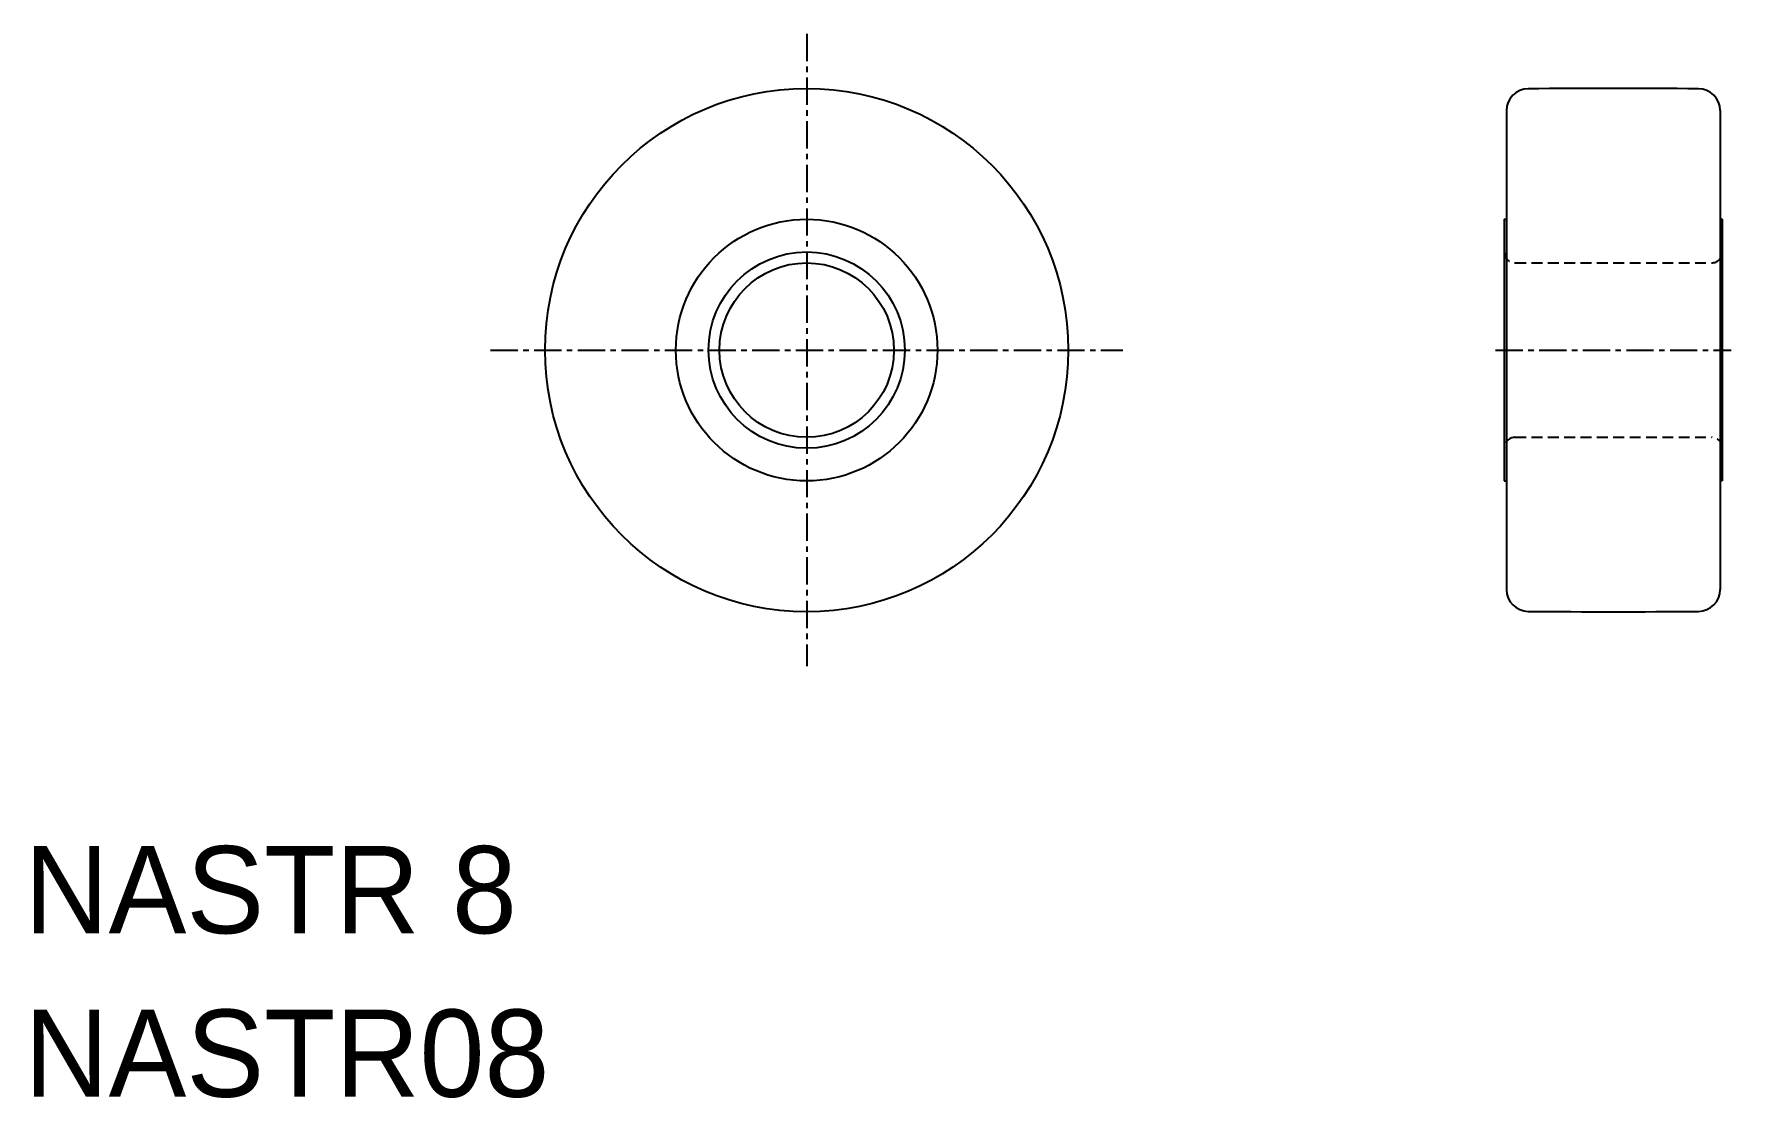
# Model space of a CAD drawing. Extents: x 0.4 to 78.3, y -0.1 to 48.7.
import ezdxf

# ---------------------------------------------------------------- set-up
doc = ezdxf.new("R2010")
doc.units = 0
doc.linetypes.add('CENTER', pattern=[2, 1.25, -0.25, 0.25, -0.25])
doc.linetypes.add('DASHED', pattern=[0.75, 0.5, -0.25])
doc.layers.get('0').update_dxf_attribs({"linetype": 'CONTINUOUS'})
doc.layers.add('CENTER', color=1, linetype='CENTER')

msp = doc.modelspace()

# ---------------------------------------------------------------- linework, layer by layer
at = {"color": 7, "linetype": 'CONTINUOUS'}
for p, q in [((67.984, 45.232), (67.984, 23.262)), ((77.784, 45.232), (77.784, 23.262)), ((67.884, 40.247), (67.884, 28.247)), ((67.884, 40.247), (67.984, 40.247)), ((77.884, 40.247), (77.784, 40.247)), ((77.884, 40.247), (77.884, 28.247)), ((67.884, 28.247), (67.984, 28.247)), ((77.884, 28.247), (77.784, 28.247))]:
    msp.add_line(p, q, dxfattribs=at)
at = {"color": 3, "linetype": 'DASHED'}
for p, q in [((68.384, 38.247), (77.384, 38.247)), ((68.384, 30.247), (77.384, 30.247))]:
    msp.add_line(p, q, dxfattribs=at)
at = {"color": 7, "linetype": 'CONTINUOUS'}
for radius in [12, 6, 4.5, 4]:
    msp.add_circle((35.884, 34.247), radius, dxfattribs=at)
for centre, radius, start, end in [((68.984, 45.232), 1, 90.44781, 180), ((72.884, -453.753), 500, 89.55219, 90.44781), ((76.784, 45.232), 1, 0, 89.55219), ((68.984, 23.262), 1, 180, 269.55219), ((76.784, 23.262), 1, 270.44781, 0), ((72.884, 522.247), 500, 269.55219, 270.44781)]:
    msp.add_arc(centre, radius, start, end, dxfattribs=at)
at = {"color": 3, "linetype": 'DASHED'}
for centre, start, end in [((68.384, 38.747), 180, 270), ((77.384, 38.747), 270, 0), ((68.384, 29.747), 90, 180), ((77.384, 29.747), 360, 90)]:
    msp.add_arc(centre, 0.5, start, end, dxfattribs=at)
at = {"layer": 'CENTER', "color": 1, "linetype": 'CENTER'}
for p, q in [((35.884, 48.747), (35.884, 19.747)), ((21.384, 34.247), (50.384, 34.247)), ((67.484, 34.247), (78.284, 34.247))]:
    msp.add_line(p, q, dxfattribs=at)

# ---------------------------------------------------------------- texts
at = {"color": 7, "linetype": 'CONTINUOUS'}
for s, p in [('NASTR 8', (0, 7.5)), ('NASTR08', (0, 0))]:
    msp.add_text(s, height=4, dxfattribs=at).set_placement(p)

doc.saveas('drawing.dxf')
